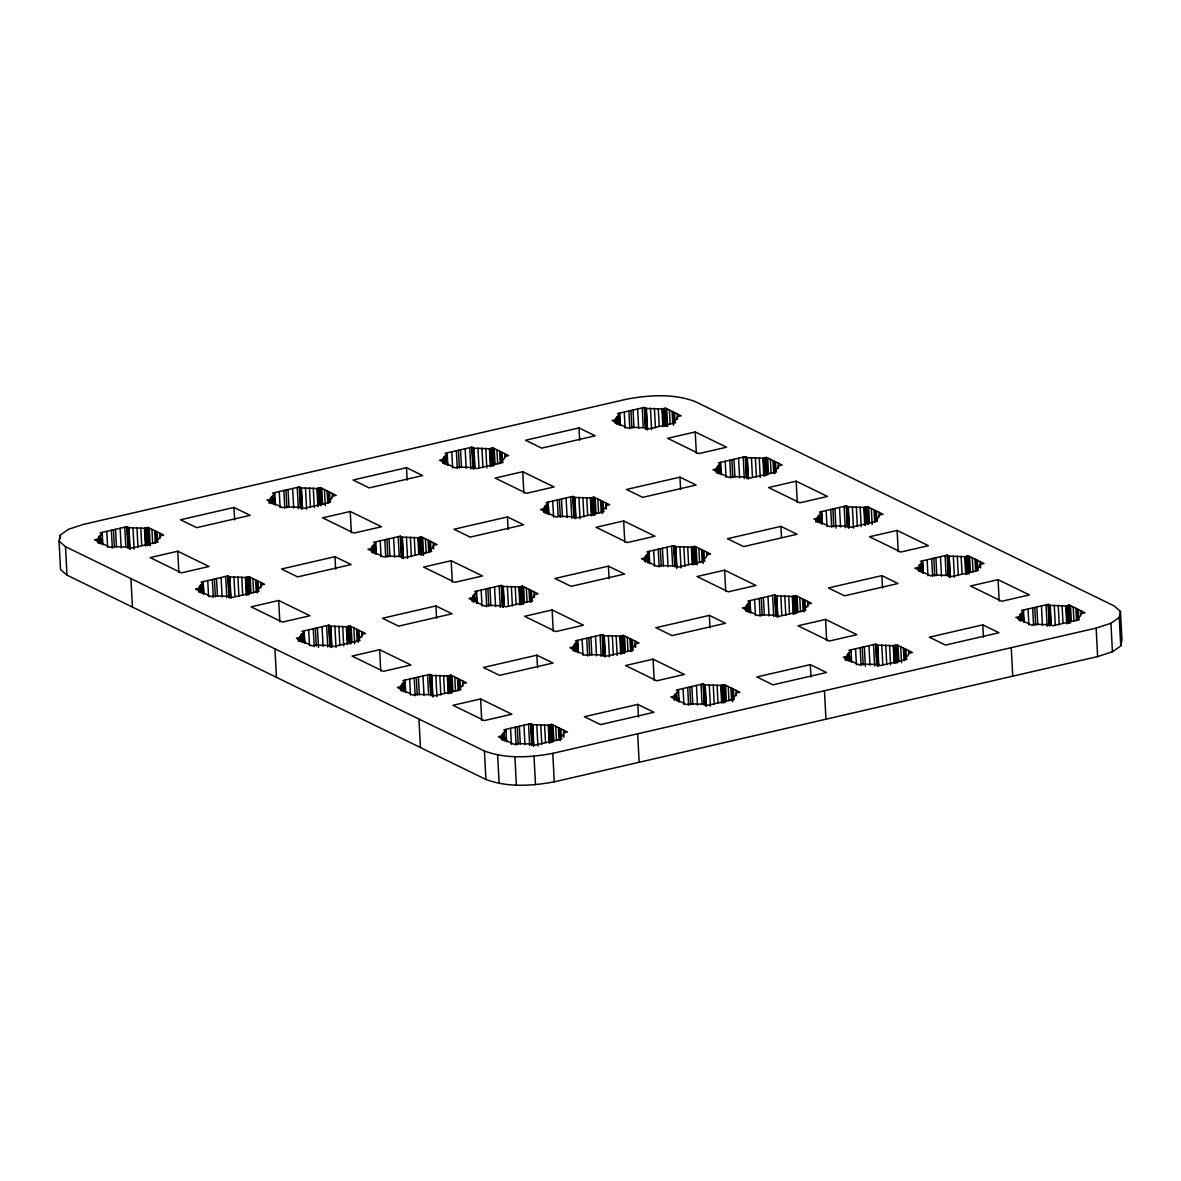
<?xml version="1.0" encoding="UTF-8"?>
<svg xmlns="http://www.w3.org/2000/svg" width="1181" height="1181" viewBox="0 0 1181 1181"><rect width="100%" height="100%" fill="white"/><g stroke="black" fill="none" stroke-linecap="round" stroke-linejoin="round"><path stroke-width="1.5" d="M98.126 538.949L99.145 536.395L102.186 533.901L100.105 532.882L126.839 526.726L128.936 527.745L144.451 528.276L148.024 527.449L163.672 535.082L160.099 535.908L159.081 538.477L156.04 540.957L158.136 541.976L131.386 548.146L129.305 547.128L113.775 546.582L110.202 547.408L94.554 539.776L98.126 538.949L98.318 542.522M199.087 588.197L200.091 585.628L203.147 583.134L201.05 582.115L227.785 575.959L229.882 576.978L245.397 577.509L248.97 576.682L264.618 584.315L261.045 585.141L260.027 587.71L256.986 590.19L259.082 591.223L232.347 597.379L230.251 596.361L214.735 595.829L211.148 596.641L195.5 589.009L199.087 588.197L199.264 591.755M270.626 499.194L271.645 496.625L274.686 494.145L272.59 493.112L299.324 486.956L301.421 487.974L316.936 488.521L320.523 487.694L336.172 495.326L332.584 496.153L331.581 498.707L328.525 501.202L330.621 502.22L303.886 508.376L301.79 507.358L286.274 506.826L282.702 507.653L267.054 500.021L270.626 499.194L270.818 502.752M300.033 637.43L301.052 634.861L304.093 632.381L301.996 631.348L328.731 625.192L330.828 626.21L346.343 626.757L349.93 625.93L365.579 633.562L361.991 634.389L360.987 636.943L357.932 639.438L360.028 640.456L333.293 646.612L331.197 645.594L315.681 645.062L312.094 645.889L296.461 638.257L300.033 637.43L300.225 640.988M371.572 548.427L372.591 545.873L375.632 543.378L373.536 542.359L400.285 536.189L402.367 537.207L417.897 537.754L421.469 536.927L437.118 544.559L433.545 545.386L432.526 547.94L429.485 550.435L431.567 551.453L404.832 557.624L402.736 556.591L387.22 556.059L383.648 556.886L368 549.254L371.572 548.427L371.764 551.985M443.126 459.424L444.13 456.87L447.186 454.375L445.089 453.356L471.824 447.186L473.921 448.219L489.436 448.75L493.008 447.924L508.657 455.556L505.084 456.383L504.066 458.937L501.024 461.431L503.121 462.45L476.386 468.621L474.29 467.602L458.759 467.056L455.187 467.883L439.539 460.25L443.126 459.424L443.303 462.982M400.979 686.663L401.998 684.109L405.039 681.614L402.942 680.596L429.677 674.425L431.774 675.443L447.304 675.99L450.876 675.163L466.525 682.795L462.952 683.622L461.933 686.176L458.878 688.671L460.974 689.689L434.239 695.86L432.143 694.827L416.627 694.295L413.055 695.122L397.406 687.49L400.979 686.663L401.171 690.221M472.518 597.66L473.537 595.106L476.593 592.611L474.496 591.592L501.231 585.422L503.327 586.455L518.843 586.987L522.415 586.16L538.064 593.792L534.491 594.619L533.472 597.173L530.431 599.668L532.528 600.686L505.793 606.857L503.697 605.838L488.166 605.292L484.594 606.119L468.946 598.487L472.518 597.66L472.71 601.218M544.072 508.657L545.076 506.103L548.132 503.608L546.035 502.589L572.77 496.433L574.867 497.452L590.382 497.983L593.969 497.157L609.617 504.789L606.03 505.616L605.012 508.184L601.97 510.664L604.067 511.683L577.332 517.854L575.236 516.835L559.72 516.289L556.133 517.116L540.485 509.483L544.072 508.657L544.249 512.229M501.925 735.896L502.944 733.342L505.985 730.847L503.903 729.828L530.638 723.658L532.734 724.691L548.25 725.223L551.822 724.396L567.471 732.028L563.898 732.855L562.879 735.409L559.838 737.904L561.935 738.922L535.185 745.093L533.103 744.074L517.573 743.528L514.001 744.355L498.352 736.723L501.925 735.896L502.117 739.454M615.803 423.226L615.862 418.384L619.671 414.605L617.574 413.586L644.309 407.43L646.406 408.449L661.936 408.98L665.508 408.168L681.157 415.786L677.569 416.613L676.565 419.181L673.51 421.676L673.701 425.234M573.479 646.893L574.483 644.339L577.539 641.844L575.442 640.825L602.177 634.669L604.273 635.688L619.789 636.219L623.376 635.393L639.01 643.025L635.437 643.852L634.418 646.42L631.377 648.9L633.474 649.934L606.739 656.09L604.642 655.071L589.127 654.525L585.54 655.352L569.892 647.719L573.479 646.893L573.656 650.465M645.21 561.462L645.269 556.62L649.078 552.841L646.981 551.822L673.716 545.666L675.812 546.685L691.328 547.216L694.915 546.404L710.563 554.022L706.976 554.849L705.972 557.417L702.916 559.912L703.108 563.47M716.557 468.901L717.576 466.333L720.617 463.853L718.535 462.819L745.27 456.663L747.366 457.682L762.882 458.228L766.454 457.401L782.102 465.034L778.53 465.86L777.511 468.414L774.47 470.909L776.567 471.928L749.817 478.084L747.735 477.065L732.205 476.534L728.633 477.36L712.984 469.728L716.557 468.901L716.749 472.459M674.617 699.698L674.676 694.856L678.485 691.077L676.388 690.058L703.123 683.902L705.219 684.921L720.735 685.452L724.322 684.64L739.97 692.258L736.383 693.085L735.379 695.653L732.323 698.148L732.515 701.706M745.964 607.137L746.983 604.569L750.024 602.089L747.927 601.07L774.677 594.899L776.758 595.918L792.289 596.464L795.861 595.637L811.509 603.27L807.937 604.096L806.918 606.65L803.877 609.145L805.959 610.164L779.224 616.32L777.128 615.301L761.612 614.77L758.04 615.596L742.391 607.964L745.964 607.137L746.156 610.695M817.518 518.134L818.522 515.58L821.577 513.085L819.481 512.067L846.216 505.896L848.312 506.915L863.828 507.461L867.4 506.634L883.048 514.266L879.476 515.093L878.457 517.647L875.416 520.142L877.513 521.161L850.778 527.331L848.681 526.298L833.166 525.766L829.579 526.593L813.93 518.961L817.518 518.134L817.695 521.692M846.925 656.37L847.928 653.816L850.984 651.322L848.888 650.303L875.623 644.132L877.719 645.151L893.235 645.697L896.807 644.87L912.455 652.503L908.883 653.329L907.864 655.883L904.823 658.378L906.919 659.397L880.185 665.567L878.088 664.534L862.558 664.002L858.986 664.829L843.337 657.197L846.925 656.37L847.102 659.928M918.464 567.367L919.482 564.813L922.523 562.318L920.427 561.3L947.162 555.129L949.258 556.162L964.774 556.694L968.361 555.867L984.009 563.499L980.422 564.326L979.418 566.88L976.362 569.375L978.458 570.393L951.724 576.564L949.627 575.546L934.112 574.999L930.525 575.826L914.876 568.194L918.464 567.367L918.641 570.925M1019.41 616.6L1020.428 614.046L1023.469 611.551L1021.373 610.533L1048.108 604.377L1050.204 605.395L1065.734 605.927L1069.307 605.1L1084.955 612.732L1081.368 613.559L1080.364 616.128L1077.308 618.608L1079.404 619.641L1052.67 625.797L1050.573 624.779L1035.058 624.232L1031.485 625.059L1015.837 617.427L1019.41 616.6L1019.602 620.173M59.05 541.09L60.275 535.052L68.572 529.25L83.364 524.408L626.727 399.163C649.225 395 673.259 393.421 695.078 401.525L1114.023 605.853L1120.459 611.418L1121.95 639.91L1120.725 645.948L1112.428 651.75L1097.636 656.592L554.273 781.837C531.775 786 507.741 787.579 485.922 779.475L66.977 575.147L60.541 569.582L59.05 541.09L65.486 546.67L484.417 750.998C506.25 759.103 530.284 757.523 552.782 753.36L1096.145 628.1L1110.937 623.273L1119.234 617.471L1120.459 611.418M234.015 507.446L180.545 519.773L196.696 527.656L250.18 515.329L234.015 507.446L234.679 519.906M406.515 467.691L353.045 480.017L369.195 487.886L422.665 475.559L406.515 467.691L407.165 480.15M579.015 427.921L525.53 440.247L541.68 448.13L595.165 435.804L579.015 427.921L579.664 440.38M615.611 419.668L612.038 420.495L627.687 428.113L631.259 427.301L646.775 427.832L648.871 428.851L675.606 422.695L673.51 421.676M177.741 551.232L150.149 557.594L181.431 572.859L209.037 566.496L177.741 551.232L178.862 572.593M350.24 511.476L322.634 517.839L353.931 533.103L381.522 526.741L350.24 511.476L351.348 532.838M522.725 471.706L495.134 478.069L526.431 493.333L554.022 486.971L522.725 471.706L523.847 493.067M695.225 431.951L667.619 438.313L698.916 453.578L726.522 447.215L695.225 431.951L696.347 453.312M334.976 556.679L281.491 569.006L297.656 576.889L351.126 564.562L334.976 556.679L335.625 569.139M507.461 516.924L453.991 529.25L470.141 537.119L523.611 524.792L507.461 516.924L508.11 529.383M679.961 477.154L626.491 489.48L642.641 497.363L696.111 485.037L679.961 477.154L680.61 489.613M278.686 600.479L251.095 606.842L282.392 622.107L309.983 615.744L278.686 600.479L279.808 621.841M451.186 560.709L423.58 567.072L454.877 582.336L482.483 575.974L451.186 560.709L452.308 582.071M623.671 520.939L596.08 527.302L627.377 542.566L654.968 536.204L623.671 520.939L624.793 542.315M796.171 481.184L768.565 487.546L799.862 502.811L827.468 496.448L796.171 481.184L797.293 502.545M435.922 605.927L382.452 618.254L398.602 626.122L452.072 613.795L435.922 605.927L436.571 618.386M608.407 566.157L554.937 578.483L571.087 586.366L624.572 574.04L608.407 566.157L609.071 578.616M780.907 526.386L727.437 538.713L743.587 546.596L797.057 534.27L780.907 526.386L781.468 537.075M645.018 557.904L641.445 558.731L657.094 566.349L660.666 565.537L676.182 566.068L678.278 567.087L705.013 560.931L702.916 559.912M379.647 649.712L352.041 656.075L383.338 671.339L410.929 664.977L379.647 649.712L380.754 671.074M552.132 609.942L524.541 616.305L555.823 631.569L583.429 625.207L552.132 609.942L553.254 631.304M724.632 570.187L697.026 576.549L728.323 591.814L755.929 585.451L724.632 570.187L725.754 591.548M897.117 530.417L869.526 536.779L900.823 552.044L928.414 545.681L897.117 530.417L898.239 551.778M536.868 655.16L483.398 667.486L499.548 675.355L553.018 663.028L536.868 655.16L537.517 667.619M709.368 615.39L655.898 627.716L672.048 635.599L725.518 623.273L709.368 615.39L710.017 627.849M881.853 575.634L828.383 587.961L844.533 595.829L898.003 583.503L881.853 575.634L882.517 588.094M480.593 698.945L452.987 705.308L484.284 720.572L511.89 714.21L480.593 698.945L481.715 720.307M653.078 659.175L625.487 665.538L656.784 680.802L684.375 674.44L653.078 659.175L654.2 680.551M825.578 619.42L797.972 625.782L829.269 641.047L856.875 634.684L825.578 619.42L826.7 640.781M998.063 579.65L970.472 586.012L1001.768 601.277L1029.36 594.914L998.063 579.65L999.185 601.011M637.814 704.393L584.344 716.719L600.494 724.603L653.979 712.276L637.814 704.393L638.478 716.852M810.314 664.623L756.844 676.949L772.994 684.832L826.464 672.506L810.314 664.623L810.963 677.097M982.813 624.867L929.329 637.194L945.479 645.062L998.964 632.736L982.813 624.867L983.463 637.327M674.425 696.14L670.852 696.967L686.501 704.585L690.073 703.773L705.588 704.304L707.685 705.323L734.42 699.167L732.323 698.148M1119.234 617.471L1120.725 645.948M1110.937 623.273L1112.428 651.75M1096.145 628.1L1097.636 656.592M1081.043 610.828L1081.22 614.386M1078.356 609.514L1078.814 618.416M1077.131 608.924L1077.692 619.597M1075.906 608.318L1076.555 620.793M1073.219 607.019L1073.957 621.25M1070.532 605.705L1071.374 621.723M1069.307 605.1L1070.237 622.904M1068.746 605.233L1069.676 623.037M1067.521 605.513L1068.451 623.317M1066.281 605.794L1067.225 623.598M1065.734 605.927L1066.664 623.73M1062.073 605.543L1063.003 623.347M1058.235 605.336L1059.254 624.911M1054.264 605.277L1055.283 624.867M1050.204 605.395L1051.238 624.97M1049.879 605.233L1050.913 624.808M1049.156 604.879L1050.189 624.469M1048.448 604.524L1049.555 625.886M1048.108 604.377L1049.23 625.738M1046.026 604.849L1047.148 626.21M1041.435 605.912L1042.454 625.487M1036.829 606.975L1037.774 624.779M1034.748 607.447L1035.678 625.251M1032.652 607.935L1033.596 625.738M1028.061 608.997L1028.902 625.015M1023.469 610.06L1024.119 622.52M1023.145 611.404L1023.706 622.077M1021.698 612.777L1022.082 619.907M1020.428 614.046L1020.797 621.162M1019.661 615.331L1019.941 620.675M1018.849 616.733L1019.041 620.291M1011.246 647.675L1012.737 676.152M980.422 564.326L980.614 567.884M980.097 561.595L980.378 566.939M977.396 560.281L977.868 569.183M976.185 559.691L976.746 570.364M974.96 559.085L975.609 571.545M972.273 557.772L973.011 572.017M969.571 556.472L970.413 572.49M968.361 555.867L969.291 573.671M967.8 556L968.73 573.804M966.56 556.281L967.505 574.084M965.335 556.561L966.265 574.365M964.774 556.694L965.704 574.497M961.127 556.31L962.057 574.114M957.289 556.089L958.308 575.678M953.318 556.044L954.425 577.406M949.258 556.162L950.38 577.524M948.933 556L950.055 577.361M948.21 555.646L949.332 577.007M947.487 555.291L948.52 574.881M947.162 555.129L948.284 576.49M945.08 555.616L946.099 575.191M940.475 556.679L941.508 576.254M935.883 557.742L936.813 575.531M933.802 558.214L934.732 576.018M931.706 558.702L932.636 576.505M927.115 559.764L927.956 575.782M922.523 560.813L923.173 573.272M922.523 562.318L923.084 573.006M922.199 562.156L922.656 571.058M921.756 567.146L921.948 570.703M920.752 563.544L921.224 572.445M919.482 564.813L919.763 570.157M918.715 566.098L918.98 571.427M908.543 650.598L908.735 654.156M905.857 649.284L906.329 658.186M904.631 648.679L905.192 659.367M903.421 648.089L904.07 660.548M900.719 646.775L901.561 662.792M898.032 645.461L898.874 661.493M896.807 644.87L897.752 662.674M896.246 645.003L897.191 662.807M895.021 645.284L895.951 663.087M893.796 645.564L894.726 663.368M893.235 645.697L894.165 663.501M889.573 645.313L890.607 664.888M879.136 512.362L879.328 515.92M885.735 645.092L886.769 664.682M876.45 511.048L876.922 519.95M875.224 510.443L875.697 519.345M881.764 645.047L882.798 664.623M874.014 509.852L874.663 522.312M871.312 508.539L872.154 524.556M877.719 645.151L878.738 664.741M877.394 645.003L878.502 666.364M876.671 644.649L877.793 666.01M875.948 644.295L877.07 665.656M868.625 507.225L869.467 523.257M875.623 644.132L876.745 665.494M867.4 506.634L868.345 524.438M866.854 506.767L867.784 524.571M873.527 644.619L874.649 665.981M865.614 507.048L866.455 523.065M864.389 507.328L865.319 525.132M863.828 507.461L864.758 525.265M868.936 645.682L869.969 665.257M860.181 507.077L861.2 526.652M864.344 646.73L865.363 666.32M856.328 506.856L857.362 526.446M862.248 647.218L863.178 665.021M860.167 647.705L861.097 665.494M852.357 506.811L853.479 528.173M848.312 506.915L849.331 526.505M847.988 506.767L849.095 528.128M855.575 648.753L856.402 664.785M847.264 506.413L848.386 527.774M846.541 506.059L847.663 527.42M846.216 505.896L847.338 527.257M844.12 506.383L845.242 527.745M850.97 649.816L851.619 662.275M850.925 656.503L851.206 661.847M849.213 652.547L849.67 661.449M847.928 653.816L848.312 660.932M839.529 507.446L840.562 527.021M847.161 655.086L847.441 660.43M846.364 656.503L846.541 660.061M845.124 656.784L845.316 660.341M834.937 508.494L835.956 528.084M832.841 508.981L833.786 526.785M830.76 509.469L831.69 527.257M826.169 510.517L826.995 526.549M821.563 511.58L822.227 524.039M821.577 513.085L822.138 523.759M821.43 516.481L821.799 523.611M819.806 514.311L820.264 523.213M818.522 515.58L818.905 522.696M817.754 516.85L818.034 522.194M816.957 518.267L817.134 521.825M815.717 518.548L815.909 522.105M824.456 690.737L825.947 719.214M807.597 601.35L807.878 606.694M804.911 600.051L805.368 608.953M803.685 599.446L804.335 611.906M802.46 598.856L803.124 611.315M799.773 597.542L800.526 611.788M797.086 596.228L797.928 612.245M795.861 595.637L796.703 611.655M795.3 595.755L796.23 613.559M794.075 596.051L795.005 613.854M792.85 596.331L793.78 614.135M792.289 596.464L793.219 614.253M788.628 596.08L789.558 613.884M778.19 463.114L778.471 468.458M784.789 595.859L785.823 615.434M775.504 461.815L775.976 470.717M774.278 461.21L774.928 473.67M780.818 595.8L781.837 615.39M773.053 460.62L773.717 473.079M770.366 459.306L771.119 473.551M776.758 595.918L777.88 617.279M776.434 595.755L777.467 615.345M775.725 595.416L776.832 616.777M775.002 595.062L776.124 616.423M767.68 457.992L768.521 474.009M774.677 594.899L775.784 616.261M766.454 457.401L767.296 473.419M765.893 457.519L766.838 475.323M772.581 595.386L773.703 616.748M764.668 457.815L765.598 475.618M763.443 458.095L764.373 475.899M762.882 458.228L763.812 476.017M767.99 596.435L769.008 616.024M759.221 457.844L760.254 477.419M763.398 597.497L764.328 615.301M755.382 457.623L756.416 477.198M761.302 597.985L762.232 615.788M759.221 598.457L760.151 616.261M751.411 457.564L752.445 477.154M747.366 457.682L748.474 479.043M754.615 599.52L755.456 615.537M747.027 457.519L748.06 477.109M746.318 457.18L747.425 478.541M745.595 456.826L746.717 478.187M745.27 456.663L746.392 478.025M743.174 457.15L744.296 478.512M750.024 600.583L750.673 613.042M749.699 601.926L750.26 612.599M749.359 608.687L749.536 612.26M748.252 603.314L748.724 612.216M746.983 604.569L747.352 611.699M738.583 458.198L739.601 477.788M746.215 605.853L746.495 611.197M745.403 607.27L745.595 610.828M733.991 459.261L734.922 477.065M731.895 459.749L732.825 477.552M729.814 460.221L730.744 478.025M725.208 461.284L726.049 477.301M736.058 690.354L736.339 695.698M733.371 689.04L733.829 697.941M720.617 462.347L721.266 474.806M720.292 463.69L720.764 472.592M732.146 688.449L732.796 700.909M719.849 468.68L720.041 472.238M730.921 687.859L731.57 700.318M718.86 465.078L719.318 473.98M717.576 466.333L717.945 473.463M716.808 467.617L717.088 472.961M728.234 686.545L728.972 700.776M715.996 469.034L716.188 472.592M725.547 685.231L726.374 701.248M724.322 684.64L725.252 702.429M723.761 684.759L724.691 702.562M722.536 685.039L723.466 702.843M721.296 685.334L722.137 701.352M720.735 685.452L721.68 703.256M717.088 685.083L718.018 702.872M706.651 552.118L706.829 555.675M713.25 684.862L714.269 704.437M703.965 550.804L704.422 559.705M702.739 550.213L703.3 560.901M709.279 684.803L710.386 706.164M701.514 549.623L702.164 562.082M698.827 548.309L699.565 562.54M705.219 684.921L706.341 706.282M704.895 684.759L706.017 706.12M704.171 684.404L705.205 703.994M696.14 546.995L697.07 564.798M703.448 684.065L704.481 703.64M703.123 683.902L704.245 705.264M694.915 546.404L695.845 564.193M694.354 546.523L695.284 564.326M701.042 684.375L702.06 703.965M693.129 546.803L694.059 564.607M691.889 547.098L692.73 563.116M691.328 547.216L692.273 565.02M696.436 685.438L697.469 705.027M687.682 546.847L688.612 564.636M691.845 686.501L692.775 704.304M677.244 413.881L677.525 419.225M683.843 546.626L684.862 566.201M689.763 686.988L690.693 704.777M674.558 412.568L675.015 421.469M673.332 411.977L673.893 422.665M687.667 687.46L688.597 705.264M679.872 546.567L680.994 567.928M672.107 411.387L672.757 423.846M669.42 410.073L670.158 424.304M675.812 546.685L676.934 568.046M683.076 688.523L683.917 704.54M675.488 546.523L676.61 567.884M674.764 546.168L675.798 565.758M666.734 408.759L667.664 426.562M674.056 545.829L675.074 565.404M673.716 545.666L674.838 567.028M665.508 408.168L666.438 425.957M664.947 408.286L665.877 426.09M671.635 546.139L672.653 565.729M663.722 408.567L664.652 426.371M678.485 689.586L679.134 702.045M678.529 698.045L678.721 701.603M662.482 408.862L663.323 424.88M661.936 408.98L662.866 426.784M676.713 692.317L677.185 701.219M675.443 693.572L675.724 698.916M667.044 547.202L668.062 566.791M674.676 694.856L674.956 700.2M673.864 696.259L674.056 699.831M658.275 408.611L659.205 426.4M662.438 548.264L663.368 566.068M654.436 408.39L655.455 427.965M660.356 548.752L661.286 566.54M658.26 549.224L659.19 567.028M650.465 408.331L651.587 429.692M646.406 408.449L647.528 429.81M653.669 550.287L654.51 566.304M646.081 408.286L647.203 429.648M645.357 407.932L646.391 427.522M644.649 407.593L645.756 428.954M644.309 407.43L645.431 428.792M642.228 407.903L643.246 427.492M649.078 551.35L649.727 563.809M648.945 556.251L649.314 563.367M647.306 554.081L647.779 562.983M646.037 555.336L646.317 560.68M637.637 408.966L638.655 428.555M645.269 556.62L645.549 561.964M644.457 558.023L644.649 561.595M633.031 410.028L633.976 427.832M630.949 410.516L631.879 428.304M628.853 410.988L629.798 428.792M624.262 412.051L625.103 428.068M635.437 643.852L635.629 647.409M635.098 641.121L635.378 646.465M637.681 733.785L639.172 762.276M632.411 639.807L632.883 648.709M619.671 413.114L620.32 425.573M631.2 639.216L631.85 651.676M619.435 416.229L619.907 425.13M629.975 638.611L630.624 651.085M617.899 415.845L618.372 424.747M616.63 417.1L616.999 424.23M615.862 418.384L616.142 423.728M627.288 637.312L628.026 651.543M615.05 419.786L615.242 423.359M624.587 635.998L625.428 652.015M623.376 635.393L624.306 653.196M622.815 635.526L623.745 653.329M621.575 635.806L622.52 653.61M620.35 636.087L621.28 653.89M619.789 636.219L620.719 654.023M616.142 635.836L617.161 655.425M606.03 505.616L606.222 509.173M605.705 502.885L605.986 508.229M612.304 635.629L613.323 655.204M603.004 501.571L603.476 510.472M601.793 500.98L602.443 513.44M608.318 635.57L609.44 656.931M600.568 500.375L601.218 512.849M597.881 499.076L598.619 513.307M604.273 635.688L605.292 655.263M603.949 635.526L605.071 656.887M603.225 635.171L604.347 656.533M595.18 497.762L596.021 513.779M602.502 634.817L603.624 656.178M602.177 634.669L603.299 656.031M593.969 497.157L594.899 514.96M593.408 497.29L594.338 515.093M600.096 635.142L601.203 656.503M592.168 497.57L593.113 515.374M590.943 497.851L591.873 515.654M590.382 497.983L591.312 515.787M595.49 636.205L596.523 655.78M586.736 497.6L587.666 515.403M590.899 637.268L591.829 655.071M582.897 497.393L583.916 516.968M588.802 637.74L589.747 655.544M586.721 638.227L587.651 656.031M578.911 497.334L580.033 518.695M574.867 497.452L575.885 517.027M574.542 497.29L575.664 518.651M582.13 639.29L582.971 655.307M573.818 496.935L574.94 518.297M573.095 496.581L574.217 517.942M572.77 496.433L573.892 517.795M570.689 496.906L571.796 518.267M577.524 640.338L578.188 652.813M577.539 641.844L578.1 652.532M577.214 641.682L577.775 652.37M575.767 643.069L576.225 651.971M574.483 644.339L574.867 651.454M566.083 497.969L567.116 517.544M573.715 645.623L573.996 650.952M572.918 647.026L573.095 650.583M561.492 499.032L562.422 516.835M559.41 499.504L560.34 517.308M557.314 499.991L558.155 516.008M552.723 501.054L553.564 517.071M563.558 730.124L563.928 737.239M560.872 728.81L561.344 737.712M548.117 502.102L548.781 514.576M548.132 503.608L548.693 514.296M547.807 503.446L548.264 512.347M559.646 728.219L560.296 740.679M547.364 508.435L547.644 513.779M558.421 727.614L559.085 740.074M546.36 504.833L546.833 513.735M545.076 506.103L545.46 513.218M544.308 507.387L544.589 512.716M555.734 726.3L556.487 740.546M543.511 508.79L543.703 512.347M553.048 725.001L553.889 741.018M551.822 724.396L552.752 742.199M551.261 724.529L552.206 742.332M552.782 753.36L554.273 781.837M550.036 724.809L550.966 742.613M548.811 725.09L549.741 742.893M548.25 725.223L549.18 743.026M544.589 724.839L545.533 742.642M534.152 591.888L534.432 597.232M540.75 724.617L541.784 744.207M531.465 590.574L532.026 601.247M530.239 589.983L530.904 602.443M536.779 724.573L537.901 745.934M529.014 589.378L529.678 601.838M526.327 588.064L527.08 602.31M532.734 724.691L533.842 746.052M532.395 724.529L533.517 745.89M534.019 756.268L535.51 784.745M531.686 724.174L532.705 743.75M530.963 723.82L532.085 745.181M523.641 586.75L524.482 602.782M530.638 723.658L531.76 745.019M522.415 586.16L523.36 603.963M521.854 586.293L522.799 604.096M528.542 724.145L529.664 745.506M520.629 586.573L521.559 604.377M519.404 586.854L520.334 604.657M518.843 586.987L519.773 604.79M523.951 725.208L524.969 744.783M515.182 586.603L516.127 604.406M519.36 726.271L520.29 744.06M504.745 453.652L504.937 457.209M511.343 586.381L512.377 605.971M517.263 726.743L518.193 744.547M502.058 452.338L502.53 461.24M500.833 451.747L501.394 462.421M515.182 727.23L516.112 745.034M507.372 586.337L508.406 605.912M499.622 451.142L500.272 463.602M514.901 756.785L516.392 785.262M496.921 449.828L497.673 464.074M503.327 586.455L504.346 606.03M502.988 586.293L504.021 605.868M510.576 728.293L511.417 744.31M502.279 585.938L503.401 607.3M501.556 585.584L502.678 606.945M494.234 448.514L495.075 464.546M501.231 585.422L502.353 606.783M493.008 447.924L493.953 465.727M492.462 448.057L493.392 465.86M499.135 585.909L500.257 607.27M491.222 448.337L492.152 466.141M505.985 729.341L506.634 741.801M506.044 737.815L506.221 741.373M489.997 448.618L490.927 466.421M489.436 448.75L490.366 466.554M504.228 732.072L504.686 740.974M502.944 733.342L503.313 740.457M494.544 586.972L495.577 606.547M502.176 734.626L502.456 739.956M501.379 736.029L501.556 739.586M485.775 448.367L486.808 467.956M489.953 588.035L490.883 605.823M481.937 448.145L482.97 467.735M497.629 754.999L499.135 783.49M487.856 588.507L488.786 606.311M485.775 588.994L486.705 606.798M477.965 448.101L478.999 467.676M473.921 448.219L474.939 467.794M473.596 448.057L474.614 467.632M481.169 590.057L482.01 606.074M472.872 447.702L473.994 469.064M472.149 447.348L473.271 468.709M471.824 447.186L472.946 468.547M469.728 447.673L470.85 469.034M476.578 591.105L477.227 603.565M476.534 597.793L476.814 603.137M484.417 750.998L485.922 779.475M474.821 593.836L475.19 600.967M473.537 595.106L473.906 602.221M465.137 448.736L466.17 468.311M472.769 596.375L473.05 601.72M471.972 597.793L472.149 601.35M460.546 449.799L461.476 467.587M458.449 450.271L459.394 468.075M456.368 450.758L457.298 468.562M451.777 451.806L452.603 467.838M462.612 680.891L462.893 686.22M459.926 679.577L460.383 688.479M447.171 452.869L447.82 465.329M446.846 454.213L447.407 464.901M458.7 678.972L459.261 689.66M457.475 678.381L458.125 690.841M445.414 455.6L445.872 464.502M444.13 456.87L444.514 463.985M443.362 458.139L443.643 463.483M454.788 677.067L455.541 691.313M442.565 459.557L442.742 463.114M452.102 675.753L452.943 691.786M450.876 675.163L451.806 692.967M450.315 675.296L451.245 693.099M449.09 675.576L450.02 693.38M447.85 675.857L448.691 691.874M447.304 675.99L448.234 693.793M443.643 675.606L444.573 693.409M433.206 542.655L433.722 548.944M439.804 675.384L440.823 694.974M430.519 541.341L430.976 550.243M429.294 540.736L429.854 551.424M435.833 675.34L436.955 696.701M428.068 540.145L428.718 552.605M425.381 538.831L426.134 553.077M431.774 675.443L432.896 696.805M431.449 675.296L432.571 696.657M430.725 674.942L431.759 694.517M430.017 674.587L431.035 694.162M422.695 537.517L423.625 555.321M429.677 674.425L430.799 695.786M421.469 536.927L422.399 554.73M420.908 537.06L421.838 554.863M427.596 674.912L428.614 694.487M419.683 537.34L420.613 555.144M418.458 537.621L419.285 553.638M417.897 537.754L418.738 553.771M423.005 675.975L424.023 695.55M414.236 537.37L415.166 555.173M418.399 677.023L419.344 694.827M410.398 537.148L411.431 556.738M418.96 719.067L420.451 747.543M416.317 677.51L417.247 695.314M414.221 677.997L415.166 695.786M406.426 537.104L407.548 558.465M402.367 537.207L403.489 558.569M409.63 679.045L410.471 695.078M402.042 537.06L403.164 558.421M401.319 536.705L402.441 558.067M400.61 536.351L401.732 557.712M400.285 536.189L401.392 557.55M398.189 536.676L399.222 556.251M405.039 680.108L405.688 692.568M404.714 681.452L405.275 692.14M403.267 682.839L403.74 691.741M401.998 684.109L402.367 691.225M393.598 537.739L394.616 557.314M401.23 685.379L401.51 690.723M400.418 686.796L400.61 690.354M388.992 538.787L389.937 556.591M386.91 539.274L387.84 557.078M384.814 539.761L385.759 557.55M380.223 540.809L381.064 556.841M375.632 541.872L376.281 554.332M375.307 543.216L375.868 553.904M374.968 549.992L375.145 553.549M373.86 544.603L374.333 553.505M372.591 545.873L372.96 552.988M371.823 547.143L372.104 552.487M361.666 631.643L361.947 636.987M358.98 630.344L359.437 639.246M357.754 629.739L358.404 642.198M356.529 629.148L357.179 641.608M353.842 627.834L354.684 643.852M351.156 626.52L351.982 642.538M349.93 625.93L350.86 643.734M349.369 626.048L350.299 643.852M348.144 626.343L348.971 642.361M346.904 626.624L347.834 644.427M346.343 626.757L347.288 644.546M342.697 626.373L343.715 645.948M332.26 493.407L332.437 496.98M338.858 626.151L339.877 645.727M329.573 492.108L330.03 500.995M328.348 491.503L328.909 502.191M334.887 626.092L335.995 647.454M327.122 490.912L327.772 503.372M324.435 489.598L325.277 505.616M330.828 626.21L331.861 645.8M330.503 626.048L331.625 647.409M329.779 625.709L330.901 647.07M321.749 488.284L322.59 504.302M329.056 625.354L330.178 646.716M328.731 625.192L329.853 646.553M320.523 487.694L321.453 505.498M319.962 487.812L320.892 505.616M326.65 625.679L327.772 647.04M318.737 488.107L319.564 504.125M317.497 488.388L318.427 506.191M316.936 488.521L317.881 506.309M322.044 626.727L323.077 646.317M313.29 488.137L314.308 507.712M317.453 627.79L318.486 647.38M309.452 487.915L310.47 507.49M315.371 628.277L316.301 646.081M313.275 628.75L314.205 646.553M305.48 487.856L306.602 509.218M301.421 487.974L302.454 507.564M308.684 629.813L309.525 645.83M301.096 487.812L302.218 509.173M300.373 487.473L301.495 508.834M299.649 487.118L300.771 508.48M299.324 486.956L300.446 508.317M297.243 487.443L298.365 508.804M304.093 630.875L304.742 643.335M304.093 632.381L304.654 643.055M304.137 639.334L304.329 642.892M302.321 633.606L302.794 642.508M301.052 634.861L301.421 641.992M292.652 488.491L293.67 508.081M300.284 636.146L300.565 641.49M299.472 637.563L299.664 641.121M298.247 637.843L298.424 641.401M288.046 489.554L288.976 507.358M285.964 490.041L286.894 507.845M283.868 490.514L284.798 508.317M279.277 491.576L280.118 507.594M274.686 492.639L275.335 505.099M274.553 497.541L274.922 504.656M272.914 495.37L273.387 504.272M271.645 496.625L272.014 503.756M270.877 497.91L271.158 503.254M270.065 499.327L270.257 502.885M268.84 499.607L269.017 503.165M274.952 648.827L276.443 677.318M260.706 582.41L260.986 587.754M258.019 581.096L258.491 589.998M256.794 580.506L257.458 592.965M255.583 579.915L256.233 592.375M252.882 578.601L253.635 592.832M250.195 577.288L251.036 593.305M248.97 576.682L249.811 592.714M248.423 576.815L249.353 594.619M247.183 577.096L248.113 594.899M245.958 577.391L246.888 595.194M245.397 577.509L246.327 595.313M241.751 577.14L242.681 594.929M237.898 576.918L238.931 596.494M233.927 576.859L234.96 596.449M229.882 576.978L231.004 598.339M229.557 576.815L230.575 596.405M228.834 576.461L229.955 597.822M228.11 576.121L229.232 597.483M227.785 575.959L228.907 597.32M225.689 576.431L226.811 597.793M221.098 577.494L222.131 597.084M216.507 578.557L217.437 596.361M214.411 579.044L215.355 596.833M212.329 579.517L213.259 597.32M207.738 580.58L208.579 596.597M203.132 581.643L203.796 594.102M203.147 583.134L203.708 593.822M202.822 582.986L203.368 593.659M201.375 584.374L201.833 593.275M200.091 585.628L200.475 592.759M199.323 586.913L199.604 592.257M198.526 588.315L198.703 591.888M159.76 533.177L160.04 538.521M157.073 531.863L157.545 540.765M155.848 531.273L156.409 541.946M154.622 530.668L155.287 543.127M151.936 529.368L152.689 543.6M149.249 528.055L150.179 545.858M148.024 527.449L148.954 545.253M147.463 527.582L148.407 545.386M146.237 527.863L147.167 545.666M145.012 528.143L145.853 544.175M144.451 528.276L145.381 546.08M140.79 527.892L141.735 545.696M136.952 527.686L137.985 547.261M132.981 527.627L134.103 548.988M128.936 527.745L130.043 549.106M128.596 527.582L129.718 548.944M130.943 578.587L132.434 607.078M127.888 527.228L128.906 546.818M127.164 526.874L128.286 548.235M126.839 526.726L127.961 548.087M124.743 527.198L125.777 546.788M120.152 528.261L121.171 547.836M115.561 529.324L116.491 547.128M113.465 529.797L114.395 547.6M111.383 530.284L112.313 548.087M106.777 531.347L107.619 547.364M102.186 532.395L102.836 544.869M102.142 539.082L102.422 544.426M100.429 535.126L100.887 544.028M99.145 536.395L99.514 543.511M98.377 537.68L98.658 543.009M97.58 539.082L97.757 542.64M65.486 546.67L66.977 575.147M60.275 535.052L60.452 538.61"/></g></svg>
